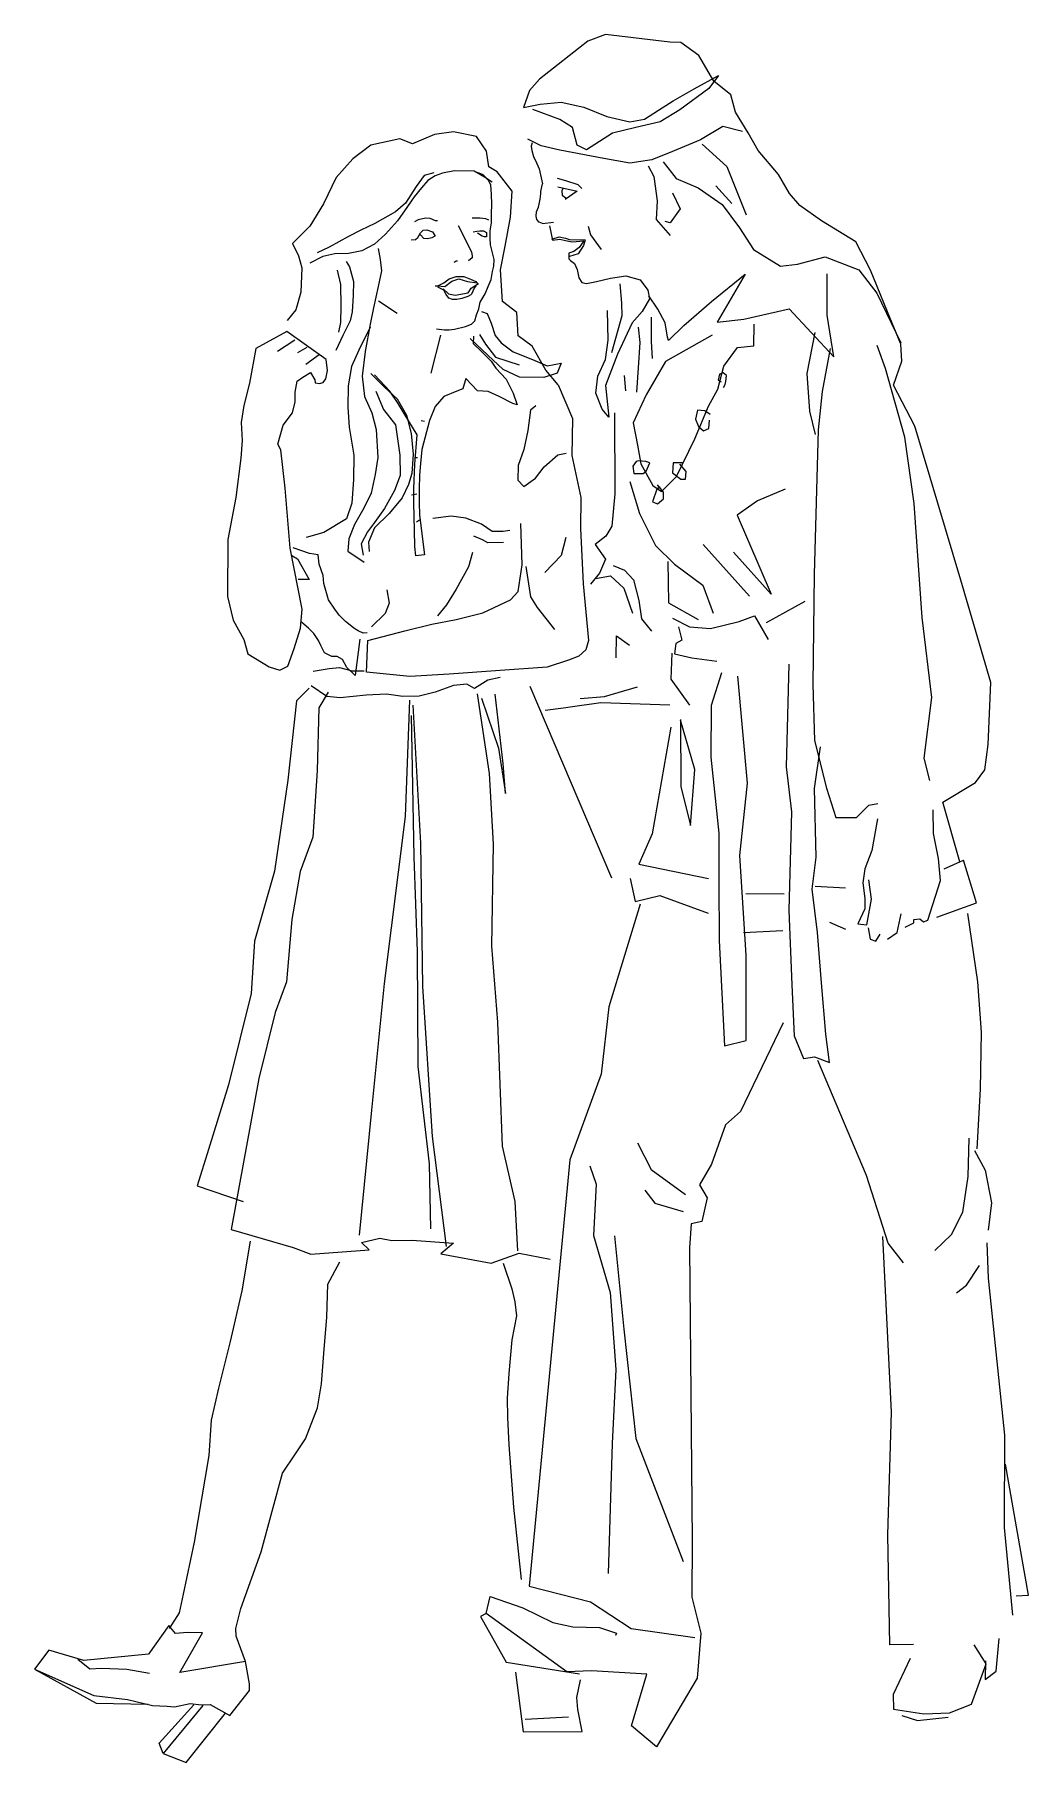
# Model space of a CAD drawing. Extents: x -0.54 to 0.44, y -0.03 to 1.66.
import ezdxf

# ---------------------------------------------------------------- set-up
doc = ezdxf.new("R2010")
doc.units = 0
doc.header["$MEASUREMENT"] = 0
doc.layers.get('0').update_dxf_attribs({"linetype": 'CONTINUOUS'})

msp = doc.modelspace()

# ---------------------------------------------------------------- linework, layer by layer
for p, q in [((0.0229, 1.6618), (0.0056, 1.6554)), ((0.0858, 1.6542), (0.0229, 1.6618)), ((0.0056, 1.6554), (-0.042, 1.6181)), ((0.0965, 1.654), (0.0858, 1.6542)), ((0.1141, 1.6413), (0.0965, 1.654)), ((0.1287, 1.616), (0.1141, 1.6413)), ((-0.042, 1.6181), (-0.0517, 1.6069)), ((0.0891, 1.597), (0.1095, 1.6086)), ((0.1238, 1.6089), (0.0954, 1.5879)), ((0.1095, 1.6086), (0.1335, 1.6218)), ((0.1335, 1.6218), (0.1238, 1.6089)), ((0.1456, 1.6026), (0.1287, 1.616)), ((-0.0517, 1.6069), (-0.0574, 1.5903)), ((-0.0574, 1.5903), (-0.0412, 1.5936)), ((-0.0412, 1.5936), (-0.0205, 1.5957)), ((-0.0205, 1.5957), (0.0015, 1.5906)), ((0.0015, 1.5906), (0.024, 1.5814)), ((0.0747, 1.5878), (0.0891, 1.597)), ((0.1501, 1.5859), (0.1456, 1.6026)), ((-0.0219, 1.5786), (-0.0484, 1.5885)), ((-0.0095, 1.5706), (-0.0219, 1.5786)), ((0.024, 1.5814), (0.0465, 1.5763)), ((0.0465, 1.5763), (0.0608, 1.579)), ((0.0762, 1.5763), (0.0524, 1.5708)), ((0.0608, 1.579), (0.0747, 1.5878)), ((0.0954, 1.5879), (0.0762, 1.5763)), ((0.1624, 1.5655), (0.1501, 1.5859)), ((-0.1785, 1.5596), (-0.2071, 1.5534)), ((-0.1662, 1.5547), (-0.1785, 1.5596)), ((-0.1446, 1.5638), (-0.1662, 1.5547)), ((-0.1261, 1.5664), (-0.1446, 1.5638)), ((-0.1035, 1.562), (-0.1261, 1.5664)), ((-0.0937, 1.5476), (-0.1035, 1.562)), ((-0.0402, 1.5528), (-0.0532, 1.5592)), ((-0.005, 1.5533), (-0.0095, 1.5706)), ((0.0297, 1.5652), (0.004, 1.5489)), ((0.0524, 1.5708), (0.0297, 1.5652)), ((0.1159, 1.5586), (0.0884, 1.5471)), ((0.1375, 1.5718), (0.1159, 1.5586)), ((0.1569, 1.5668), (0.1375, 1.5718)), ((0.1721, 1.5482), (0.1624, 1.5655)), ((-0.2247, 1.5401), (-0.2409, 1.5218)), ((-0.2071, 1.5534), (-0.2247, 1.5401)), ((-0.0916, 1.5321), (-0.0937, 1.5476)), ((-0.0492, 1.5556), (-0.0501, 1.5524)), ((-0.0501, 1.5524), (-0.0495, 1.5483)), ((-0.0495, 1.5483), (-0.0479, 1.5423)), ((-0.0479, 1.5423), (-0.0448, 1.536)), ((-0.0218, 1.5486), (-0.0402, 1.5528)), ((0.021, 1.5404), (-0.0218, 1.5486)), ((0.004, 1.5489), (-0.005, 1.5533)), ((0.0466, 1.5359), (0.021, 1.5404)), ((0.0884, 1.5471), (0.068, 1.5391)), ((0.1175, 1.5543), (0.1416, 1.5325)), ((0.192, 1.5246), (0.1721, 1.5482)), ((-0.1548, 1.5236), (-0.1626, 1.513)), ((-0.1452, 1.5263), (-0.1548, 1.5236)), ((-0.1441, 1.5234), (-0.1513, 1.5187)), ((-0.1369, 1.5262), (-0.1441, 1.5234)), ((-0.125, 1.5284), (-0.1369, 1.5262)), ((-0.1059, 1.5281), (-0.125, 1.5284)), ((-0.0958, 1.522), (-0.1059, 1.5281)), ((-0.097, 1.5244), (-0.1024, 1.5268)), ((-0.0918, 1.519), (-0.097, 1.5244)), ((-0.0834, 1.5272), (-0.0916, 1.5321)), ((-0.0687, 1.5085), (-0.0834, 1.5272)), ((-0.0448, 1.536), (-0.0422, 1.5303)), ((-0.0422, 1.5303), (-0.0388, 1.5155)), ((0.068, 1.5391), (0.0466, 1.5359)), ((0.0644, 1.5332), (0.0701, 1.5229)), ((0.0701, 1.5229), (0.0733, 1.4991)), ((0.0792, 1.5371), (0.092, 1.5209)), ((0.1416, 1.5325), (0.1604, 1.4853)), ((0.203, 1.5061), (0.192, 1.5246)), ((-0.2409, 1.5218), (-0.2532, 1.4959)), ((-0.1626, 1.513), (-0.173, 1.4965)), ((-0.1573, 1.5117), (-0.1646, 1.5028)), ((-0.1513, 1.5187), (-0.1573, 1.5117)), ((-0.0883, 1.5171), (-0.0958, 1.522)), ((-0.0895, 1.5147), (-0.0918, 1.519)), ((-0.089, 1.5052), (-0.0895, 1.5147)), ((-0.0703, 1.483), (-0.0687, 1.5085)), ((-0.0407, 1.5058), (-0.0404, 1.5082)), ((-0.0404, 1.5082), (-0.0388, 1.5155)), ((-0.0247, 1.521), (-0.0165, 1.5188)), ((-0.0239, 1.5127), (-0.0051, 1.5083)), ((-0.0191, 1.5111), (-0.02, 1.5086)), ((-0.02, 1.5086), (-0.0198, 1.5044)), ((-0.0051, 1.5083), (-0.0169, 1.5002)), ((-0.0165, 1.5188), (-0.0045, 1.5151)), ((-0.0045, 1.5151), (-0.0003, 1.5111)), ((0.0882, 1.5067), (0.0958, 1.4911)), ((0.092, 1.5209), (0.1133, 1.5116)), ((0.1133, 1.5116), (0.1368, 1.4952)), ((0.1306, 1.5137), (0.1463, 1.4963)), ((0.2129, 1.4945), (0.203, 1.5061)), ((-0.2532, 1.4959), (-0.2666, 1.4742)), ((-0.173, 1.4965), (-0.1827, 1.4883)), ((-0.1712, 1.4934), (-0.1809, 1.4793)), ((-0.1646, 1.5028), (-0.1712, 1.4934)), ((-0.0886, 1.4957), (-0.089, 1.5052)), ((-0.0888, 1.4862), (-0.0886, 1.4957)), ((-0.0447, 1.4882), (-0.043, 1.4926)), ((-0.043, 1.4926), (-0.0423, 1.4957)), ((-0.0423, 1.4957), (-0.0412, 1.5005)), ((-0.0412, 1.5005), (-0.0407, 1.5058)), ((-0.0198, 1.5044), (-0.0162, 1.5018)), ((0.0733, 1.4991), (0.0724, 1.4808)), ((0.0958, 1.4911), (0.0861, 1.4775)), ((0.1368, 1.4952), (0.1538, 1.4724)), ((0.2341, 1.4794), (0.2129, 1.4945)), ((-0.2666, 1.4742), (-0.2835, 1.4571)), ((-0.203, 1.4767), (-0.2167, 1.4703)), ((-0.1827, 1.4883), (-0.203, 1.4767)), ((-0.1809, 1.4793), (-0.1925, 1.4664)), ((-0.1607, 1.4802), (-0.1643, 1.4785)), ((-0.1535, 1.4819), (-0.1607, 1.4802)), ((-0.1488, 1.4818), (-0.1535, 1.4819)), ((-0.1436, 1.4794), (-0.1488, 1.4818)), ((-0.1417, 1.4794), (-0.1436, 1.4794)), ((-0.1215, 1.4748), (-0.1084, 1.4491)), ((-0.1078, 1.4824), (-0.1043, 1.4823)), ((-0.1043, 1.4823), (-0.1, 1.4823)), ((-0.1, 1.4823), (-0.0948, 1.4815)), ((-0.0948, 1.4815), (-0.0917, 1.4803)), ((-0.0902, 1.4696), (-0.0889, 1.4773)), ((-0.0889, 1.4773), (-0.0888, 1.4862)), ((-0.0755, 1.4545), (-0.0703, 1.483)), ((-0.045, 1.484), (-0.0447, 1.4882)), ((-0.0445, 1.4806), (-0.045, 1.484)), ((-0.0421, 1.478), (-0.0445, 1.4806)), ((-0.039, 1.4766), (-0.0421, 1.478)), ((-0.039, 1.4766), (-0.0281, 1.4781)), ((-0.0321, 1.4746), (-0.029, 1.4603)), ((0.0057, 1.474), (0.008, 1.4658)), ((0.0724, 1.4808), (0.0859, 1.4651)), ((0.0861, 1.4775), (0.0813, 1.4788)), ((0.1538, 1.4724), (0.1677, 1.4513)), ((0.2677, 1.4587), (0.2341, 1.4794)), ((-0.2835, 1.4571), (-0.2778, 1.4451)), ((-0.2287, 1.4641), (-0.2479, 1.4537)), ((-0.2167, 1.4703), (-0.2287, 1.4641)), ((-0.2034, 1.4565), (-0.2159, 1.4501)), ((-0.1925, 1.4664), (-0.2034, 1.4565)), ((-0.1676, 1.4607), (-0.1634, 1.4612)), ((-0.1634, 1.4612), (-0.161, 1.463)), ((-0.161, 1.463), (-0.1585, 1.4677)), ((-0.158, 1.4653), (-0.1592, 1.4654)), ((-0.1585, 1.4677), (-0.1556, 1.4701)), ((-0.155, 1.4622), (-0.158, 1.4653)), ((-0.1556, 1.4701), (-0.152, 1.4705)), ((-0.1515, 1.4617), (-0.155, 1.4622)), ((-0.152, 1.4705), (-0.1466, 1.4687)), ((-0.1474, 1.4628), (-0.1515, 1.4617)), ((-0.1443, 1.4645), (-0.1474, 1.4628)), ((-0.1466, 1.4687), (-0.1443, 1.4651)), ((-0.1443, 1.4651), (-0.1443, 1.4645)), ((-0.1069, 1.4686), (-0.1033, 1.4692)), ((-0.1033, 1.4692), (-0.1002, 1.4697)), ((-0.0979, 1.4644), (-0.1026, 1.4674)), ((-0.1002, 1.4697), (-0.0967, 1.4697)), ((-0.0956, 1.4637), (-0.0979, 1.4644)), ((-0.0967, 1.4697), (-0.0938, 1.4679)), ((-0.0939, 1.4637), (-0.0956, 1.4637)), ((-0.0938, 1.4679), (-0.0939, 1.4637)), ((-0.0939, 1.4637), (-0.0939, 1.4637)), ((-0.0903, 1.4619), (-0.0902, 1.4696)), ((-0.0897, 1.456), (-0.0903, 1.4619)), ((-0.0881, 1.4493), (-0.0897, 1.456)), ((-0.0297, 1.4615), (-0.0225, 1.4637)), ((-0.029, 1.4603), (-0.0219, 1.4614)), ((-0.0225, 1.4637), (-0.0164, 1.4625)), ((-0.0219, 1.4614), (-0.0165, 1.4601)), ((-0.0165, 1.4601), (-0.01, 1.4588)), ((-0.0164, 1.4625), (-0.0124, 1.4612)), ((-0.0124, 1.4612), (0.0027, 1.4607)), ((-0.01, 1.4588), (0.0014, 1.4598)), ((0.0013, 1.4553), (-0.0041, 1.4472)), ((0.0014, 1.4598), (-0.003, 1.4534)), ((0.0027, 1.4607), (0.0013, 1.4553)), ((0.008, 1.4658), (0.0184, 1.4512)), ((0.2821, 1.4311), (0.2677, 1.4587)), ((-0.2778, 1.4451), (-0.2744, 1.4332)), ((-0.254, 1.4443), (-0.2667, 1.4378)), ((-0.2479, 1.4537), (-0.2594, 1.4479)), ((-0.2421, 1.447), (-0.254, 1.4443)), ((-0.229, 1.4474), (-0.2421, 1.447)), ((-0.231, 1.4396), (-0.228, 1.4343)), ((-0.2159, 1.4501), (-0.229, 1.4474)), ((-0.1999, 1.4522), (-0.1977, 1.4415)), ((-0.1977, 1.4415), (-0.1966, 1.4303)), ((-0.1245, 1.4392), (-0.1257, 1.4387)), ((-0.1233, 1.4398), (-0.1245, 1.4392)), ((-0.1221, 1.4398), (-0.1233, 1.4398)), ((-0.1078, 1.4432), (-0.1114, 1.4402)), ((-0.1084, 1.4491), (-0.1077, 1.4449)), ((-0.1077, 1.4449), (-0.1078, 1.4432)), ((-0.0864, 1.4416), (-0.0881, 1.4493)), ((-0.0865, 1.435), (-0.0864, 1.4416)), ((-0.0801, 1.4313), (-0.0755, 1.4545)), ((-0.0131, 1.4476), (-0.0132, 1.4422)), ((-0.0132, 1.4422), (-0.0115, 1.4405)), ((-0.0083, 1.4492), (-0.0131, 1.4476)), ((-0.0041, 1.4472), (-0.0125, 1.4443)), ((-0.0115, 1.4405), (-0.0075, 1.4376)), ((-0.003, 1.4534), (-0.0083, 1.4492)), ((0.1677, 1.4513), (0.1941, 1.4349)), ((0.2108, 1.437), (0.2378, 1.4442)), ((0.2378, 1.4442), (0.2708, 1.4313)), ((-0.2744, 1.4332), (-0.2754, 1.4094)), ((-0.2399, 1.431), (-0.2366, 1.4171)), ((-0.228, 1.4343), (-0.2241, 1.42)), ((-0.1966, 1.4303), (-0.1998, 1.4149)), ((-0.1355, 1.4186), (-0.1302, 1.4226)), ((-0.1302, 1.4226), (-0.1235, 1.4249)), ((-0.1278, 1.4202), (-0.1207, 1.4225)), ((-0.1235, 1.4249), (-0.1159, 1.4248)), ((-0.1207, 1.4225), (-0.1124, 1.42)), ((-0.1159, 1.4248), (-0.1093, 1.4223)), ((-0.1093, 1.4223), (-0.1041, 1.4198)), ((-0.0922, 1.4149), (-0.0891, 1.422)), ((-0.0891, 1.422), (-0.0878, 1.4298)), ((-0.0878, 1.4298), (-0.0865, 1.435)), ((-0.0782, 1.4004), (-0.0801, 1.4313)), ((-0.0075, 1.4376), (-0.005, 1.4317)), ((-0.005, 1.4317), (-0.0034, 1.4237)), ((-0.0034, 1.4237), (-0.0005, 1.4189)), ((0.0138, 1.4199), (0.0275, 1.4232)), ((0.0275, 1.4232), (0.0425, 1.4254)), ((0.0425, 1.4254), (0.0567, 1.4216)), ((0.0567, 1.4216), (0.0641, 1.4113)), ((0.1265, 1.4003), (0.1595, 1.4271)), ((0.1595, 1.4271), (0.1321, 1.38)), ((0.1941, 1.4349), (0.2108, 1.437)), ((0.2398, 1.3871), (0.2399, 1.4275)), ((0.2708, 1.4313), (0.2883, 1.4084)), ((0.2987, 1.3904), (0.2821, 1.4311)), ((-0.2754, 1.4094), (-0.2805, 1.3923)), ((-0.2366, 1.4171), (-0.2364, 1.3957)), ((-0.2244, 1.4062), (-0.2251, 1.3903)), ((-0.2241, 1.42), (-0.2244, 1.4062)), ((-0.1998, 1.4149), (-0.2043, 1.394)), ((-0.1439, 1.4157), (-0.1415, 1.4157)), ((-0.1422, 1.4157), (-0.1344, 1.415)), ((-0.1415, 1.4157), (-0.1355, 1.4186)), ((-0.1356, 1.4115), (-0.1415, 1.4145)), ((-0.1363, 1.4127), (-0.1309, 1.4078)), ((-0.1333, 1.4072), (-0.1356, 1.4115)), ((-0.1344, 1.415), (-0.1278, 1.4202)), ((-0.1305, 1.4036), (-0.1333, 1.4072)), ((-0.1309, 1.4078), (-0.1243, 1.4065)), ((-0.1243, 1.4065), (-0.1118, 1.409)), ((-0.1119, 1.4052), (-0.1179, 1.4034)), ((-0.1124, 1.42), (-0.1029, 1.4186)), ((-0.109, 1.4068), (-0.1119, 1.4052)), ((-0.1118, 1.409), (-0.1089, 1.4134)), ((-0.1083, 1.4075), (-0.109, 1.4068)), ((-0.1089, 1.4134), (-0.1017, 1.4181)), ((-0.1059, 1.4134), (-0.1083, 1.4075)), ((-0.1041, 1.4158), (-0.1059, 1.4134)), ((-0.1041, 1.4198), (-0.1022, 1.4174)), ((-0.1001, 1.3996), (-0.0952, 1.4078)), ((-0.0952, 1.4078), (-0.0922, 1.4149)), ((-0.0005, 1.4189), (0.0043, 1.4181)), ((0.0043, 1.4181), (0.0138, 1.4199)), ((0.0369, 1.4176), (0.0385, 1.3986)), ((0.0641, 1.4113), (0.0659, 1.4029)), ((0.0741, 1.3928), (0.0653, 1.406)), ((0.2883, 1.4084), (0.3119, 1.3598)), ((-0.2805, 1.3923), (-0.289, 1.3818)), ((-0.2364, 1.3957), (-0.2367, 1.3798)), ((-0.2251, 1.3903), (-0.2271, 1.3813)), ((-0.2043, 1.394), (-0.2075, 1.3781)), ((-0.1995, 1.4011), (-0.1811, 1.3889)), ((-0.1269, 1.4023), (-0.1305, 1.4036)), ((-0.1227, 1.4023), (-0.1269, 1.4023)), ((-0.1179, 1.4034), (-0.1227, 1.4023)), ((-0.1034, 1.3872), (-0.1014, 1.3931)), ((-0.1014, 1.3931), (-0.1001, 1.3996)), ((-0.0986, 1.3907), (-0.0932, 1.3887)), ((-0.0932, 1.3887), (-0.0892, 1.3792)), ((-0.0641, 1.3895), (-0.0782, 1.4004)), ((-0.0626, 1.3669), (-0.0641, 1.3895)), ((0.0253, 1.3626), (0.0246, 1.3917)), ((0.0385, 1.3986), (0.0388, 1.3862)), ((0.0586, 1.3906), (0.0489, 1.3794)), ((0.0659, 1.4029), (0.0586, 1.3906)), ((0.081, 1.3796), (0.0741, 1.3928)), ((0.0993, 1.3769), (0.1265, 1.4003)), ((0.1583, 1.3831), (0.2025, 1.3931)), ((0.2025, 1.3931), (0.2462, 1.3461)), ((0.3118, 1.3586), (0.2987, 1.3904)), ((-0.2891, 1.3711), (-0.3196, 1.3542)), ((-0.2508, 1.3436), (-0.2891, 1.3711)), ((-0.2367, 1.3798), (-0.2385, 1.3703)), ((-0.2271, 1.3813), (-0.2345, 1.3672)), ((-0.2075, 1.3751), (-0.2186, 1.3527)), ((-0.2075, 1.3781), (-0.2126, 1.3514)), ((-0.1428, 1.3736), (-0.135, 1.3727)), ((-0.135, 1.3727), (-0.1303, 1.3727)), ((-0.1303, 1.3727), (-0.125, 1.3733)), ((-0.125, 1.3733), (-0.1143, 1.376)), ((-0.1143, 1.376), (-0.1083, 1.3783)), ((-0.1083, 1.3783), (-0.1052, 1.3813)), ((-0.1052, 1.3813), (-0.1034, 1.3872)), ((-0.0892, 1.3792), (-0.0852, 1.3672)), ((0.0388, 1.3862), (0.0287, 1.35)), ((0.0489, 1.3794), (0.0346, 1.3487)), ((0.0548, 1.3752), (0.0562, 1.3603)), ((0.0673, 1.3851), (0.0676, 1.3613)), ((0.0836, 1.3653), (0.081, 1.3796)), ((0.0843, 1.3622), (0.0993, 1.3769)), ((0.1321, 1.38), (0.1583, 1.3831)), ((0.1679, 1.3568), (0.1683, 1.3782)), ((0.2462, 1.3461), (0.2398, 1.3871)), ((-0.3196, 1.3542), (-0.3256, 1.3205)), ((-0.2814, 1.3626), (-0.2983, 1.3515)), ((-0.2697, 1.3553), (-0.2787, 1.35)), ((-0.2345, 1.3672), (-0.2412, 1.3525)), ((-0.1387, 1.3675), (-0.1483, 1.3302)), ((-0.0926, 1.3478), (-0.1097, 1.364)), ((-0.1066, 1.3664), (-0.1067, 1.3592)), ((-0.1067, 1.3592), (-0.0985, 1.3515)), ((-0.1006, 1.3681), (-0.0948, 1.3585)), ((-0.0948, 1.3585), (-0.085, 1.3458)), ((-0.0852, 1.3672), (-0.0793, 1.36)), ((-0.0793, 1.36), (-0.0676, 1.351)), ((-0.0492, 1.3566), (-0.0626, 1.3669)), ((-0.0358, 1.3332), (-0.0492, 1.3566)), ((0.0227, 1.3436), (0.0253, 1.3626)), ((0.0562, 1.3603), (0.0546, 1.3353)), ((0.0676, 1.3613), (0.0685, 1.3446)), ((0.1272, 1.3675), (0.0816, 1.3415)), ((0.0843, 1.3622), (0.0836, 1.3653)), ((0.1386, 1.3371), (0.1519, 1.3552)), ((0.1519, 1.3552), (0.1679, 1.3568)), ((0.2276, 1.3701), (0.2198, 1.3298)), ((0.2428, 1.3545), (0.235, 1.3123)), ((0.2967, 1.3346), (0.2887, 1.3573)), ((0.3128, 1.342), (0.3118, 1.3586)), ((-0.2574, 1.348), (-0.2706, 1.3387)), ((-0.2493, 1.3329), (-0.2508, 1.3436)), ((-0.226, 1.3368), (-0.2293, 1.3178)), ((-0.2186, 1.3527), (-0.226, 1.3368)), ((-0.2126, 1.3514), (-0.2154, 1.3271)), ((-0.0985, 1.3515), (-0.0891, 1.3418)), ((-0.0774, 1.3338), (-0.0926, 1.3478)), ((-0.0891, 1.3418), (-0.0845, 1.3351)), ((-0.085, 1.3458), (-0.0618, 1.3383)), ((-0.0676, 1.351), (-0.0487, 1.3435)), ((-0.0487, 1.3435), (-0.0345, 1.3374)), ((-0.0345, 1.3374), (-0.0207, 1.3401)), ((-0.0207, 1.3401), (-0.0246, 1.3301)), ((0.0153, 1.3271), (0.0227, 1.3436)), ((0.0346, 1.3487), (0.0229, 1.318)), ((0.0816, 1.3415), (0.0626, 1.309)), ((0.1328, 1.3146), (0.1386, 1.3371)), ((0.3048, 1.3183), (0.3128, 1.342)), ((-0.3256, 1.3205), (-0.3312, 1.2985)), ((-0.281, 1.3115), (-0.2792, 1.3222)), ((-0.2792, 1.3222), (-0.2737, 1.3262)), ((-0.2737, 1.3262), (-0.266, 1.3308)), ((-0.266, 1.3308), (-0.2618, 1.3236)), ((-0.2618, 1.3236), (-0.2614, 1.3207)), ((-0.2614, 1.3207), (-0.2571, 1.32)), ((-0.2571, 1.32), (-0.2535, 1.3211)), ((-0.2535, 1.3211), (-0.2511, 1.3246)), ((-0.2511, 1.3246), (-0.2493, 1.3329)), ((-0.2154, 1.3271), (-0.2133, 1.3074)), ((-0.207, 1.3299), (-0.1937, 1.3166)), ((-0.1883, 1.3124), (-0.2035, 1.3286)), ((-0.1139, 1.3249), (-0.1169, 1.3149)), ((-0.1027, 1.3128), (-0.1139, 1.3249)), ((-0.0845, 1.3351), (-0.0746, 1.3242)), ((-0.0615, 1.3264), (-0.0774, 1.3338)), ((-0.0746, 1.3242), (-0.0677, 1.3105)), ((-0.0377, 1.326), (-0.0615, 1.3264)), ((-0.0246, 1.3301), (-0.0377, 1.326)), ((-0.0236, 1.3187), (-0.0358, 1.3332)), ((0.0133, 1.3105), (0.0153, 1.3271)), ((0.0409, 1.3279), (0.0424, 1.3129)), ((0.0546, 1.3353), (0.0531, 1.3116)), ((0.1342, 1.3293), (0.1329, 1.3234)), ((0.1329, 1.3234), (0.136, 1.3216)), ((0.1378, 1.3304), (0.1342, 1.3293)), ((0.1413, 1.328), (0.1378, 1.3304)), ((0.14, 1.3192), (0.1407, 1.3221)), ((0.1407, 1.3221), (0.1413, 1.328)), ((0.2198, 1.3298), (0.2223, 1.2929)), ((0.3159, 1.2675), (0.2967, 1.3346)), ((-0.2812, 1.302), (-0.281, 1.3115)), ((-0.2293, 1.3178), (-0.2296, 1.2969)), ((-0.2133, 1.3074), (-0.2059, 1.2913)), ((-0.202, 1.3126), (-0.1945, 1.2947)), ((-0.1937, 1.3166), (-0.1813, 1.3052)), ((-0.1801, 1.3004), (-0.1883, 1.3124)), ((-0.1813, 1.3052), (-0.172, 1.2889)), ((-0.1355, 1.3074), (-0.144, 1.2975)), ((-0.1229, 1.3126), (-0.1355, 1.3074)), ((-0.1169, 1.3149), (-0.1229, 1.3126)), ((-0.092, 1.3121), (-0.1027, 1.3128)), ((-0.0814, 1.3072), (-0.092, 1.3121)), ((-0.0679, 1.3004), (-0.0814, 1.3072)), ((-0.0677, 1.3105), (-0.0636, 1.2991)), ((-0.0236, 1.3187), (-0.0097, 1.2859)), ((0.0195, 1.2949), (0.0133, 1.3105)), ((0.0229, 1.318), (0.026, 1.287)), ((0.0626, 1.309), (0.0497, 1.2814)), ((0.1237, 1.298), (0.1328, 1.3146)), ((0.1383, 1.3162), (0.14, 1.3192)), ((0.235, 1.3123), (0.2309, 1.2748)), ((0.3255, 1.2783), (0.3048, 1.3183)), ((-0.3312, 1.2985), (-0.3338, 1.2819)), ((-0.2929, 1.2794), (-0.2837, 1.2913)), ((-0.2837, 1.2913), (-0.2812, 1.302)), ((-0.2296, 1.2969), (-0.2281, 1.2772)), ((-0.2059, 1.2913), (-0.2019, 1.2751)), ((-0.1945, 1.2947), (-0.1829, 1.2796)), ((-0.1744, 1.2908), (-0.1801, 1.3004)), ((-0.1616, 1.2697), (-0.1744, 1.2908)), ((-0.172, 1.2889), (-0.1675, 1.271)), ((-0.144, 1.2975), (-0.1495, 1.2838)), ((-0.0636, 1.2991), (-0.0679, 1.3004)), ((-0.0506, 1.2941), (-0.0533, 1.274)), ((-0.0453, 1.2983), (-0.0506, 1.2941)), ((0.026, 1.287), (0.0195, 1.2949)), ((0.0314, 1.2912), (0.032, 1.212)), ((0.1101, 1.266), (0.1237, 1.298)), ((0.1129, 1.294), (0.1109, 1.2852)), ((0.1201, 1.2933), (0.1129, 1.294)), ((0.1253, 1.2897), (0.1201, 1.2933)), ((0.2223, 1.2929), (0.2279, 1.2701)), ((-0.3338, 1.2819), (-0.3329, 1.2641)), ((-0.298, 1.2605), (-0.2929, 1.2794)), ((-0.2281, 1.2772), (-0.2237, 1.2498)), ((-0.2019, 1.2751), (-0.2, 1.2477)), ((-0.1829, 1.2796), (-0.1786, 1.2498)), ((-0.1675, 1.271), (-0.1655, 1.2508)), ((-0.1639, 1.2412), (-0.1616, 1.2697)), ((-0.1578, 1.2839), (-0.1543, 1.2832)), ((-0.1495, 1.2838), (-0.1571, 1.2554)), ((-0.0533, 1.274), (-0.0572, 1.2555)), ((-0.0097, 1.2859), (-0.0102, 1.2495)), ((0.0497, 1.2814), (0.0541, 1.2597)), ((0.1109, 1.2852), (0.1139, 1.2778)), ((0.1139, 1.2778), (0.1186, 1.2737)), ((0.1186, 1.2737), (0.1239, 1.276)), ((0.1239, 1.276), (0.1247, 1.2843)), ((0.2309, 1.2748), (0.227, 1.1329)), ((0.3707, 1.1276), (0.3255, 1.2783)), ((-0.3329, 1.2641), (-0.3344, 1.2468)), ((-0.295, 1.2552), (-0.298, 1.2605)), ((-0.2908, 1.2175), (-0.295, 1.2552)), ((-0.1571, 1.2554), (-0.1585, 1.2416)), ((-0.0572, 1.2555), (-0.0629, 1.2396)), ((0.0541, 1.2597), (0.0574, 1.2413)), ((0.0922, 1.2289), (0.1101, 1.266)), ((0.325, 1.2027), (0.3159, 1.2675)), ((-0.3344, 1.2468), (-0.3392, 1.2083)), ((-0.2237, 1.2498), (-0.2241, 1.226)), ((-0.2, 1.2477), (-0.2026, 1.2311)), ((-0.1786, 1.2498), (-0.1784, 1.2301)), ((-0.1655, 1.2508), (-0.167, 1.2318)), ((-0.1648, 1.2168), (-0.1639, 1.2412)), ((-0.1643, 1.2477), (-0.1614, 1.2476)), ((-0.1585, 1.2416), (-0.1593, 1.2304)), ((-0.0629, 1.2396), (-0.0631, 1.2254)), ((-0.0457, 1.2275), (-0.0372, 1.2386)), ((-0.0372, 1.2386), (-0.024, 1.2502)), ((-0.024, 1.2502), (-0.0156, 1.252)), ((-0.0102, 1.2495), (-0.0014, 1.2083)), ((0.0527, 1.2438), (0.0496, 1.2391)), ((0.0496, 1.2391), (0.0506, 1.2319)), ((0.0551, 1.2443), (0.0527, 1.2438)), ((0.0622, 1.2436), (0.0551, 1.2443)), ((0.0574, 1.2413), (0.069, 1.2203)), ((0.0663, 1.2424), (0.0622, 1.2436)), ((0.0626, 1.2341), (0.0663, 1.2424)), ((0.0889, 1.2425), (0.0882, 1.2325)), ((0.0979, 1.2424), (0.0889, 1.2425)), ((0.1018, 1.234), (0.0955, 1.2412)), ((-0.2241, 1.226), (-0.2257, 1.2029)), ((-0.2026, 1.2311), (-0.2065, 1.2127)), ((-0.1784, 1.2301), (-0.1839, 1.2154)), ((-0.1702, 1.2211), (-0.1763, 1.2081)), ((-0.167, 1.2318), (-0.1702, 1.2211)), ((-0.1593, 1.2304), (-0.1595, 1.2167)), ((-0.0631, 1.2254), (-0.0572, 1.2193)), ((-0.0572, 1.2193), (-0.0457, 1.2275)), ((0.0465, 1.2242), (0.056, 1.1926)), ((0.0506, 1.2319), (0.0596, 1.2318)), ((0.0596, 1.2318), (0.0626, 1.2341)), ((0.069, 1.2203), (0.0777, 1.2142)), ((0.0761, 1.2184), (0.073, 1.2166)), ((0.0796, 1.2136), (0.0737, 1.2209)), ((0.0777, 1.2142), (0.0922, 1.2289)), ((0.0882, 1.2325), (0.0964, 1.2265)), ((0.0964, 1.2265), (0.1012, 1.2264)), ((0.1012, 1.2264), (0.1018, 1.234)), ((-0.3392, 1.2083), (-0.347, 1.1673)), ((-0.2858, 1.1587), (-0.2908, 1.2175)), ((-0.2257, 1.2029), (-0.2307, 1.1876)), ((-0.2065, 1.2127), (-0.2139, 1.198)), ((-0.1839, 1.2154), (-0.1936, 1.1977)), ((-0.1763, 1.2081), (-0.189, 1.1929)), ((-0.1673, 1.2109), (-0.162, 1.212)), ((-0.165, 1.2032), (-0.1648, 1.2168)), ((-0.1642, 1.1763), (-0.165, 1.2032)), ((-0.1595, 1.2167), (-0.1597, 1.2036)), ((-0.1597, 1.2036), (-0.1593, 1.1912)), ((-0.0014, 1.2083), (-0.0018, 1.178)), ((0.032, 1.212), (0.0291, 1.1804)), ((0.073, 1.2166), (0.0687, 1.2043)), ((0.0687, 1.2043), (0.0735, 1.2023)), ((0.0735, 1.2023), (0.0795, 1.207)), ((0.0795, 1.207), (0.0796, 1.2136)), ((0.1715, 1.2051), (0.1518, 1.1911)), ((0.1985, 1.2165), (0.1715, 1.2051)), ((0.3328, 1.0908), (0.325, 1.2027)), ((-0.2307, 1.1876), (-0.253, 1.1741)), ((-0.2139, 1.198), (-0.2231, 1.182)), ((-0.1936, 1.1977), (-0.2034, 1.1841)), ((-0.189, 1.1929), (-0.2034, 1.1788)), ((-0.1624, 1.1846), (-0.1593, 1.1864)), ((-0.1593, 1.1912), (-0.1546, 1.1524)), ((-0.1284, 1.19), (-0.1462, 1.1879)), ((-0.1141, 1.1881), (-0.1284, 1.19)), ((-0.0988, 1.1824), (-0.1141, 1.1881)), ((0.056, 1.1926), (0.0716, 1.1614)), ((0.1518, 1.1911), (0.185, 1.1138)), ((-0.253, 1.1741), (-0.2702, 1.1692)), ((-0.2286, 1.1678), (-0.2295, 1.1559)), ((-0.2231, 1.182), (-0.2286, 1.1678)), ((-0.2101, 1.1747), (-0.2163, 1.1629)), ((-0.2034, 1.1841), (-0.2101, 1.1747)), ((-0.2034, 1.1788), (-0.2091, 1.1646)), ((-0.164, 1.1604), (-0.1642, 1.1763)), ((-0.0978, 1.167), (-0.1061, 1.1707)), ((-0.0882, 1.1751), (-0.0988, 1.1824)), ((-0.0775, 1.175), (-0.0882, 1.1751)), ((-0.071, 1.1761), (-0.0775, 1.175)), ((-0.0589, 1.1426), (-0.0602, 1.183)), ((-0.0162, 1.1693), (-0.0208, 1.1515)), ((-0.0018, 1.178), (0.0009, 1.1238)), ((0.023, 1.1705), (0.0127, 1.1624)), ((0.0291, 1.1804), (0.023, 1.1705)), ((-0.347, 1.1673), (-0.3472, 1.1114)), ((-0.2743, 1.0991), (-0.2858, 1.1587)), ((-0.2844, 1.1516), (-0.2788, 1.1484)), ((-0.2669, 1.1536), (-0.2829, 1.1592)), ((-0.2586, 1.1523), (-0.2669, 1.1536)), ((-0.2575, 1.1433), (-0.2586, 1.1523)), ((-0.2295, 1.1559), (-0.2135, 1.145)), ((-0.2163, 1.1629), (-0.2146, 1.1521)), ((-0.2091, 1.1646), (-0.2086, 1.1556)), ((-0.1629, 1.1513), (-0.164, 1.1604)), ((-0.1546, 1.1524), (-0.1629, 1.1513)), ((-0.1075, 1.1547), (-0.1113, 1.1405)), ((-0.0926, 1.164), (-0.0978, 1.167)), ((-0.0771, 1.1643), (-0.0926, 1.164)), ((-0.0208, 1.1515), (-0.0365, 1.1351)), ((0.0127, 1.1624), (0.0227, 1.1479)), ((0.0716, 1.1614), (0.0904, 1.1433)), ((0.1185, 1.1624), (0.1636, 1.1118)), ((0.185, 1.1138), (0.1481, 1.1548)), ((-0.2788, 1.1484), (-0.2673, 1.128)), ((-0.2536, 1.132), (-0.2575, 1.1433)), ((-0.1113, 1.1405), (-0.1235, 1.1186)), ((-0.0629, 1.1165), (-0.0589, 1.1426)), ((-0.0554, 1.1408), (-0.0506, 1.111)), ((0.017, 1.1343), (0.008, 1.1237)), ((0.0227, 1.1479), (0.017, 1.1343)), ((0.0302, 1.1419), (0.0415, 1.1374)), ((0.0415, 1.1374), (0.0502, 1.1278)), ((0.0838, 1.1458), (0.0843, 1.1054)), ((0.0904, 1.1433), (0.1179, 1.1227)), ((-0.2673, 1.128), (-0.278, 1.1282)), ((-0.2531, 1.1242), (-0.2536, 1.132)), ((-0.2485, 1.1082), (-0.2531, 1.1242)), ((-0.1913, 1.118), (-0.1891, 1.1049)), ((-0.1235, 1.1186), (-0.1328, 1.1033)), ((0.0009, 1.1238), (0.006, 1.0685)), ((0.0129, 1.1291), (0.0277, 1.1317)), ((0.0277, 1.1317), (0.0406, 1.1196)), ((0.0406, 1.1196), (0.0492, 1.0952)), ((0.0502, 1.1278), (0.0553, 1.1075)), ((0.1179, 1.1227), (0.1282, 1.0952)), ((0.227, 1.1329), (0.2258, 1.0252)), ((0.4001, 1.0272), (0.3707, 1.1276)), ((-0.3472, 1.1114), (-0.3416, 1.0882)), ((-0.2422, 1.0991), (-0.2485, 1.1082)), ((-0.1891, 1.1049), (-0.1929, 1.0947)), ((-0.1328, 1.1033), (-0.1418, 1.0927)), ((-0.0972, 1.0956), (-0.0702, 1.1083)), ((-0.0702, 1.1083), (-0.0629, 1.1165)), ((-0.0506, 1.111), (-0.0441, 1.1007)), ((-0.0441, 1.1007), (-0.0273, 1.0791)), ((0.0553, 1.1075), (0.0579, 1.0896)), ((0.0843, 1.1054), (0.1133, 1.0888)), ((0.1804, 1.086), (0.2182, 1.1068)), ((-0.3416, 1.0882), (-0.3312, 1.0695)), ((-0.2758, 1.0806), (-0.2743, 1.0991)), ((-0.2745, 1.086), (-0.2753, 1.0874)), ((-0.268, 1.0804), (-0.2745, 1.086)), ((-0.2381, 1.0931), (-0.2422, 1.0991)), ((-0.2317, 1.087), (-0.2381, 1.0931)), ((-0.2287, 1.0846), (-0.2317, 1.087)), ((-0.2235, 1.0804), (-0.2287, 1.0846)), ((-0.1929, 1.0947), (-0.2062, 1.0819)), ((-0.1736, 1.0778), (-0.1473, 1.0845)), ((-0.1473, 1.0845), (-0.1235, 1.0889)), ((-0.1235, 1.0889), (-0.0972, 1.0956)), ((0.0579, 1.0896), (0.0679, 1.0776)), ((0.0884, 1.0903), (0.1049, 1.0818)), ((0.1256, 1.0803), (0.1537, 1.0869)), ((0.1537, 1.0869), (0.1686, 1.0927)), ((0.1686, 1.0927), (0.182, 1.0693)), ((0.3423, 1.0127), (0.3328, 1.0908)), ((-0.3312, 1.0695), (-0.3273, 1.0552)), ((-0.2821, 1.0605), (-0.2758, 1.0806)), ((-0.2628, 1.0751), (-0.268, 1.0804)), ((-0.2582, 1.0684), (-0.2628, 1.0751)), ((-0.2559, 1.0636), (-0.2582, 1.0684)), ((-0.2193, 1.078), (-0.2235, 1.0804)), ((-0.2177, 1.0696), (-0.2224, 1.034)), ((-0.2146, 1.0755), (-0.2193, 1.078)), ((-0.2105, 1.076), (-0.2146, 1.0755)), ((-0.2111, 1.0374), (-0.2099, 1.0683)), ((-0.2099, 1.0683), (-0.1736, 1.0778)), ((0.006, 1.0685), (0.0034, 1.0591)), ((0.0331, 1.0515), (0.0334, 1.0729)), ((0.0334, 1.0729), (0.0463, 1.0637)), ((0.0975, 1.0688), (0.0915, 1.0653)), ((0.0942, 1.0819), (0.0975, 1.0688)), ((0.1049, 1.0818), (0.1256, 1.0803)), ((-0.3273, 1.0552), (-0.3066, 1.0425)), ((-0.2883, 1.0434), (-0.2821, 1.0605)), ((-0.2524, 1.0564), (-0.2559, 1.0636)), ((-0.2453, 1.0527), (-0.2524, 1.0564)), ((-0.2399, 1.0527), (-0.2453, 1.0527)), ((-0.2347, 1.0497), (-0.2399, 1.0527)), ((-0.2306, 1.0418), (-0.2347, 1.0497)), ((-0.0134, 1.0491), (-0.0344, 1.0423)), ((-0.0033, 1.0532), (-0.0134, 1.0491)), ((0.0034, 1.0591), (-0.0033, 1.0532)), ((0.0878, 1.0559), (0.0867, 1.0304)), ((0.0915, 1.0653), (0.0902, 1.0553)), ((0.0902, 1.0553), (0.1073, 1.0515)), ((0.1073, 1.0515), (0.1317, 1.0481)), ((-0.3066, 1.0425), (-0.296, 1.0393)), ((-0.296, 1.0393), (-0.2883, 1.0434)), ((-0.2634, 1.0382), (-0.2479, 1.0409)), ((-0.2479, 1.0409), (-0.2377, 1.0419)), ((-0.2377, 1.0419), (-0.2253, 1.0388)), ((-0.2224, 1.034), (-0.2306, 1.0418)), ((-0.2253, 1.0388), (-0.2135, 1.0387)), ((-0.1689, 1.0332), (-0.2111, 1.0374)), ((-0.1303, 1.0355), (-0.1689, 1.0332)), ((-0.0803, 1.039), (-0.1303, 1.0355)), ((-0.0804, 1.0323), (-0.0923, 1.0296)), ((-0.0344, 1.0423), (-0.0803, 1.039)), ((0.1363, 1.0368), (0.1263, 1.0048)), ((0.1619, 0.9287), (0.1522, 1.0335)), ((0.2023, 1.0453), (0.1996, 0.9447)), ((-0.2672, 1.0217), (-0.2798, 1.0093)), ((-0.25, 1.0136), (-0.2653, 1.024)), ((-0.2488, 1.0178), (-0.258, 1.0025)), ((-0.1917, 1.0157), (-0.2114, 1.0148)), ((-0.1758, 1.0136), (-0.1917, 1.0157)), ((-0.1441, 1.0179), (-0.1596, 1.014)), ((-0.1262, 1.0242), (-0.1441, 1.0179)), ((-0.1131, 1.0257), (-0.1262, 1.0242)), ((-0.1055, 1.0215), (-0.1131, 1.0257)), ((-0.0923, 1.0296), (-0.1055, 1.0215)), ((-0.0907, 0.9381), (-0.1025, 1.016)), ((-0.0774, 0.9479), (-0.0854, 1.0158)), ((-0.0513, 1.0236), (0.0285, 0.8361)), ((0.0218, 1.0136), (0.054, 1.0231)), ((0.0867, 1.0304), (0.1049, 1.0052)), ((0.2258, 1.0252), (0.2273, 0.9705)), ((0.3975, 0.9666), (0.4001, 1.0272)), ((-0.2798, 1.0093), (-0.2882, 0.9315)), ((-0.258, 1.0025), (-0.2595, 0.9412)), ((-0.237, 1.0122), (-0.25, 1.0136)), ((-0.2114, 1.0148), (-0.237, 1.0122)), ((-0.1596, 1.014), (-0.1758, 1.0136)), ((-0.1692, 1.0099), (-0.1734, 0.8959)), ((-0.1657, 1.0051), (-0.1583, 0.87)), ((-0.0985, 1.0119), (-0.082, 0.9629)), ((-0.0362, 1.0002), (-0.0183, 1.0023)), ((-0.0183, 1.0023), (-0.0117, 1.0034)), ((-0.0117, 1.0034), (0.0181, 1.0077)), ((-0.0021, 1.0116), (0.0218, 1.0136)), ((0.0181, 1.0077), (0.0858, 1.0055)), ((0.1263, 1.0048), (0.126, 0.9542)), ((0.3347, 0.9533), (0.3423, 1.0127)), ((-0.1645, 0.8565), (-0.1671, 0.9951)), ((0.0867, 0.9834), (0.0684, 0.879)), ((0.0963, 0.991), (0.0965, 0.9254)), ((0.1103, 0.942), (0.0963, 0.9903)), ((0.2273, 0.9705), (0.2391, 0.9239)), ((0.394, 0.9417), (0.3975, 0.9666)), ((-0.082, 0.9629), (-0.075, 0.9186)), ((-0.075, 0.9186), (-0.0774, 0.9479)), ((0.126, 0.9542), (0.1307, 0.9078)), ((0.2273, 0.9234), (0.2332, 0.9644)), ((0.3403, 0.9313), (0.3347, 0.9533)), ((-0.2882, 0.9315), (-0.3014, 0.8425)), ((-0.2595, 0.9412), (-0.2636, 0.8759)), ((-0.087, 0.8689), (-0.0907, 0.9381)), ((0.1059, 0.8873), (0.1103, 0.942)), ((0.1996, 0.9447), (0.2048, 0.9007)), ((0.385, 0.9294), (0.394, 0.9417)), ((0.0965, 0.9254), (0.1059, 0.8873)), ((0.1542, 0.858), (0.1619, 0.9287)), ((0.2291, 0.8563), (0.2273, 0.9234)), ((0.2391, 0.9239), (0.2482, 0.8952)), ((0.3531, 0.9102), (0.385, 0.9294)), ((0.1307, 0.9078), (0.1338, 0.8797)), ((0.2048, 0.9007), (0.2021, 0.8044)), ((0.2684, 0.8949), (0.2805, 0.9071)), ((0.2805, 0.9071), (0.2894, 0.9089)), ((0.3438, 0.8795), (0.3435, 0.9026)), ((0.3695, 0.8517), (0.3531, 0.9102)), ((-0.1734, 0.8959), (-0.1938, 0.7326)), ((0.2482, 0.8952), (0.2684, 0.8949)), ((0.2891, 0.8939), (0.2834, 0.8626)), ((-0.2636, 0.8759), (-0.276, 0.8421)), ((-0.1583, 0.87), (-0.1564, 0.7296)), ((-0.0886, 0.769), (-0.087, 0.8689)), ((0.0684, 0.879), (0.0554, 0.8495)), ((0.1338, 0.8797), (0.1336, 0.8321)), ((0.3487, 0.8549), (0.3438, 0.8795)), ((-0.1612, 0.7637), (-0.1645, 0.8565)), ((0.0554, 0.8495), (0.1236, 0.8353)), ((0.1605, 0.7604), (0.1542, 0.858)), ((0.225, 0.8248), (0.2291, 0.8563)), ((0.2834, 0.8626), (0.2765, 0.8448)), ((0.3507, 0.8335), (0.3487, 0.8549)), ((0.3544, 0.8448), (0.3731, 0.8534)), ((0.386, 0.8115), (0.3731, 0.8534)), ((-0.3014, 0.8425), (-0.321, 0.7738)), ((-0.276, 0.8421), (-0.2843, 0.7953)), ((0.0468, 0.8353), (0.0519, 0.8127)), ((0.1336, 0.8321), (0.1339, 0.7745)), ((0.2765, 0.8448), (0.2746, 0.8311)), ((0.2746, 0.8311), (0.2767, 0.8156)), ((0.2831, 0.815), (0.2806, 0.8341)), ((0.3382, 0.7944), (0.3507, 0.8335)), ((0.0519, 0.8127), (0.0758, 0.8188)), ((0.0758, 0.8188), (0.1231, 0.8014)), ((0.1602, 0.8205), (0.1976, 0.8204)), ((0.2303, 0.7825), (0.225, 0.8248)), ((0.2281, 0.8278), (0.2578, 0.8261)), ((0.2767, 0.8156), (0.2765, 0.8056)), ((0.2787, 0.7901), (0.2831, 0.815)), ((-0.2843, 0.7953), (-0.2895, 0.7341)), ((0.0566, 0.8102), (0.0259, 0.7096)), ((0.2021, 0.8044), (0.2052, 0.7311)), ((0.2765, 0.8056), (0.2697, 0.7908)), ((0.3083, 0.7825), (0.3121, 0.8008)), ((0.3246, 0.7953), (0.3306, 0.7958)), ((0.3246, 0.7918), (0.3246, 0.7953)), ((0.3306, 0.7958), (0.3341, 0.7928)), ((0.3472, 0.7974), (0.386, 0.8115)), ((0.3872, 0.7342), (0.3775, 0.801)), ((0.1578, 0.7825), (0.1965, 0.7843)), ((0.2343, 0.733), (0.2303, 0.7825)), ((0.2419, 0.7924), (0.2577, 0.7857)), ((0.2697, 0.7908), (0.2787, 0.7901)), ((0.2798, 0.787), (0.282, 0.7758)), ((0.2873, 0.7738), (0.2916, 0.7809)), ((0.2987, 0.776), (0.3083, 0.7825)), ((0.316, 0.7877), (0.3246, 0.7918)), ((0.3341, 0.7928), (0.3382, 0.7944)), ((-0.321, 0.7738), (-0.3242, 0.7227)), ((-0.1606, 0.6512), (-0.1612, 0.7637)), ((-0.0826, 0.6947), (-0.0886, 0.769)), ((0.1339, 0.7745), (0.1394, 0.6715)), ((0.282, 0.7758), (0.2873, 0.7738)), ((0.1604, 0.6766), (0.1605, 0.7604)), ((-0.2895, 0.7341), (-0.3007, 0.704)), ((-0.1938, 0.7326), (-0.2064, 0.6086)), ((-0.1564, 0.7296), (-0.1468, 0.5826)), ((0.2052, 0.7311), (0.2073, 0.6812)), ((0.2383, 0.683), (0.2343, 0.733)), ((0.3907, 0.6849), (0.3872, 0.7342)), ((-0.3242, 0.7227), (-0.3463, 0.6334)), ((-0.3007, 0.704), (-0.3165, 0.6394)), ((-0.078, 0.5732), (-0.0826, 0.6947)), ((0.0259, 0.7096), (0.0184, 0.6437)), ((0.1968, 0.6939), (0.155, 0.6071)), ((0.2073, 0.6812), (0.2165, 0.6591)), ((0.2421, 0.6551), (0.2383, 0.683)), ((0.3898, 0.629), (0.3907, 0.6849)), ((0.1394, 0.6715), (0.1604, 0.6766)), ((0.2165, 0.6591), (0.2272, 0.6606)), ((0.2272, 0.6606), (0.2421, 0.6551)), ((-0.1496, 0.5559), (-0.1606, 0.6512)), ((0.0184, 0.6437), (-0.0122, 0.5597)), ((0.2784, 0.5445), (0.2307, 0.657)), ((-0.3463, 0.6334), (-0.3658, 0.57)), ((-0.3165, 0.6394), (-0.3438, 0.4917)), ((0.3865, 0.5707), (0.3898, 0.629)), ((-0.2064, 0.6086), (-0.2185, 0.4862)), ((0.1401, 0.5942), (0.1264, 0.5557)), ((0.155, 0.6071), (0.1401, 0.5942)), ((-0.1468, 0.5826), (-0.1331, 0.4748)), ((0.0542, 0.5765), (0.0674, 0.5502)), ((0.3778, 0.5434), (0.3789, 0.581)), ((-0.3658, 0.57), (-0.3771, 0.5345)), ((-0.0658, 0.5189), (-0.078, 0.5732)), ((-0.0122, 0.5597), (-0.052, 0.1423)), ((0.3841, 0.569), (0.3945, 0.5498)), ((-0.1483, 0.4922), (-0.1496, 0.5559)), ((0.0075, 0.554), (0.0136, 0.5361)), ((0.0674, 0.5502), (0.101, 0.5259)), ((0.1264, 0.5557), (0.1147, 0.5352)), ((0.2993, 0.4781), (0.2784, 0.5445)), ((0.3725, 0.5085), (0.3778, 0.5434)), ((0.3945, 0.5498), (0.4005, 0.5176)), ((-0.3771, 0.5345), (-0.3321, 0.5189)), ((0.0136, 0.5361), (0.0111, 0.4856)), ((0.0611, 0.53), (0.0711, 0.5173)), ((0.1147, 0.5352), (0.1223, 0.5225)), ((-0.063, 0.4707), (-0.0658, 0.5189)), ((0.0711, 0.5173), (0.0988, 0.5092)), ((0.1223, 0.5225), (0.1172, 0.4994)), ((0.3614, 0.4866), (0.3725, 0.5085)), ((0.4005, 0.5176), (0.3972, 0.4908)), ((-0.3438, 0.4917), (-0.2829, 0.4741)), ((0.1065, 0.4972), (0.1049, 0.4735)), ((0.1172, 0.4994), (0.1065, 0.4972)), ((-0.3328, 0.4316), (-0.3249, 0.4802)), ((-0.2829, 0.4741), (-0.2657, 0.4674)), ((-0.2162, 0.479), (-0.1983, 0.483)), ((-0.2085, 0.4717), (-0.2162, 0.479)), ((-0.1983, 0.483), (-0.1865, 0.4809)), ((-0.1865, 0.4809), (-0.1668, 0.4813)), ((-0.1668, 0.4813), (-0.1259, 0.4783)), ((-0.1259, 0.4783), (-0.1384, 0.4678)), ((0.0111, 0.4856), (0.0274, 0.43)), ((0.0314, 0.4853), (0.0406, 0.3941)), ((0.3027, 0.3128), (0.2941, 0.4848)), ((0.3146, 0.4588), (0.2993, 0.4781)), ((0.345, 0.4709), (0.3614, 0.4866)), ((0.3976, 0.4439), (0.3963, 0.4784)), ((-0.2657, 0.4674), (-0.2085, 0.4717)), ((-0.249, 0.4379), (-0.2373, 0.4598)), ((-0.1384, 0.4678), (-0.0893, 0.4587)), ((-0.0893, 0.4587), (-0.0618, 0.4683)), ((-0.0774, 0.4585), (-0.0688, 0.4334)), ((-0.0618, 0.4683), (-0.0315, 0.4625)), ((0.1049, 0.4735), (0.1076, 0.1867)), ((0.3761, 0.4371), (0.3888, 0.4565)), ((0.4136, 0.2903), (0.3976, 0.4439)), ((-0.3443, 0.3818), (-0.3328, 0.4316)), ((-0.25, 0.4058), (-0.249, 0.4379)), ((-0.0688, 0.4334), (-0.0661, 0.4208)), ((0.0274, 0.43), (0.0329, 0.3545)), ((0.3665, 0.4295), (0.3761, 0.4371)), ((-0.0645, 0.4072), (-0.0691, 0.3834)), ((-0.0661, 0.4208), (-0.0645, 0.4072)), ((-0.2529, 0.3702), (-0.25, 0.4058)), ((0.0406, 0.3941), (0.0525, 0.2869)), ((-0.3557, 0.3361), (-0.3443, 0.3818)), ((-0.0691, 0.3834), (-0.072, 0.3507)), ((-0.2553, 0.3405), (-0.2529, 0.3702)), ((-0.2592, 0.3168), (-0.2553, 0.3405)), ((-0.072, 0.3507), (-0.0736, 0.3264)), ((0.0329, 0.3545), (0.0294, 0.282)), ((-0.3628, 0.3048), (-0.3557, 0.3361)), ((-0.0736, 0.3264), (-0.0732, 0.3074)), ((-0.3651, 0.2703), (-0.3628, 0.3048)), ((-0.2709, 0.2867), (-0.2592, 0.3168)), ((-0.0732, 0.3074), (-0.0719, 0.2806)), ((0.2991, 0.1927), (0.3027, 0.3128)), ((0.4133, 0.1998), (0.4136, 0.2903)), ((-0.2935, 0.2531), (-0.2806, 0.2719)), ((-0.2806, 0.2719), (-0.2709, 0.2867)), ((-0.0719, 0.2806), (-0.0674, 0.2198)), ((0.0294, 0.282), (0.0255, 0.1547)), ((0.0525, 0.2869), (0.0989, 0.1666)), ((-0.3795, 0.1855), (-0.3651, 0.2703)), ((0.4368, 0.1335), (0.4143, 0.2618)), ((-0.3036, 0.2157), (-0.2935, 0.2531)), ((-0.3142, 0.1761), (-0.3036, 0.2157)), ((-0.0674, 0.2198), (-0.0597, 0.1489)), ((0.1076, 0.1867), (0.1072, 0.1315)), ((0.301, 0.085), (0.2991, 0.1927)), ((0.4215, 0.114), (0.4133, 0.1998)), ((-0.3905, 0.1345), (-0.3795, 0.1855)), ((-0.3341, 0.1206), (-0.3142, 0.1761)), ((-0.052, 0.1423), (0.0079, 0.1271)), ((-0.3943, 0.1161), (-0.3905, 0.1345)), ((-0.3392, 0.1009), (-0.3341, 0.1206)), ((-0.094, 0.1156), (-0.0902, 0.1322)), ((-0.0902, 0.1322), (-0.0582, 0.121)), ((-0.0582, 0.121), (-0.0287, 0.1068)), ((0.0079, 0.1271), (0.0479, 0.1008)), ((0.1072, 0.1315), (0.1162, 0.0962)), ((0.4249, 0.133), (0.4368, 0.1335)), ((-0.4047, 0.1038), (-0.4247, 0.0756)), ((-0.3982, 0.0959), (-0.4047, 0.1038)), ((-0.4041, 0.1008), (-0.3943, 0.1161)), ((-0.094, 0.1156), (-0.0995, 0.1126)), ((-0.0995, 0.1126), (-0.0745, 0.0678)), ((-0.0152, 0.0585), (-0.094, 0.1156)), ((-0.0287, 0.1068), (-0.0091, 0.1024)), ((-0.0091, 0.1024), (0.017, 0.102)), ((0.017, 0.102), (0.0336, 0.0963)), ((-0.3863, 0.0969), (-0.3982, 0.0959)), ((-0.394, 0.0578), (-0.3718, 0.0967)), ((-0.3718, 0.0967), (-0.3863, 0.0969)), ((-0.3388, 0.0933), (-0.3392, 0.1009)), ((-0.3297, 0.0687), (-0.3388, 0.0933)), ((0.0336, 0.0963), (0.0324, 0.0939)), ((0.0324, 0.0939), (0.0324, 0.0939)), ((0.0479, 0.1008), (0.1102, 0.0922)), ((0.1162, 0.0962), (0.1126, 0.0523)), ((0.3242, 0.0853), (0.301, 0.085)), ((0.3953, 0.0664), (0.3837, 0.0849)), ((0.4052, 0.0591), (0.4081, 0.0911)), ((-0.5221, 0.0795), (-0.5362, 0.0612)), ((-0.4878, 0.0694), (-0.5221, 0.0795)), ((-0.4937, 0.0707), (-0.482, 0.0615)), ((-0.4247, 0.0756), (-0.4878, 0.0694)), ((-0.3297, 0.0687), (-0.394, 0.0578)), ((-0.3258, 0.0467), (-0.3297, 0.0687)), ((-0.0745, 0.0678), (-0.0027, 0.0564)), ((0.321, 0.0716), (0.3043, 0.0362)), ((0.3947, 0.0693), (0.3944, 0.0509)), ((-0.5362, 0.0612), (-0.476, 0.0276)), ((-0.5362, 0.0612), (-0.4783, 0.0353)), ((-0.482, 0.0615), (-0.4707, 0.062)), ((-0.4707, 0.062), (-0.4458, 0.061)), ((-0.4458, 0.061), (-0.4238, 0.0571)), ((-0.0652, 0.0581), (-0.0578, -0.0003)), ((0.0092, 0.0593), (-0.0152, 0.0585)), ((0.0632, 0.0561), (0.0092, 0.0593)), ((0.0482, 0.0057), (0.0632, 0.0561)), ((0.1126, 0.0523), (0.0728, -0.0149)), ((0.3809, 0.0267), (0.3953, 0.0664)), ((0.3944, 0.0509), (0.4052, 0.0591)), ((-0.4783, 0.0353), (-0.4451, 0.0312)), ((-0.3449, 0.0157), (-0.3259, 0.0401)), ((-0.3259, 0.0401), (-0.3258, 0.0467)), ((-0.0054, 0.0334), (-0.0016, 0.0505)), ((0.3043, 0.0362), (0.3047, 0.0219)), ((-0.476, 0.0276), (-0.4249, 0.0268)), ((-0.4451, 0.0312), (-0.4207, 0.0256)), ((-0.4207, 0.0256), (-0.4064, 0.0247)), ((-0.4141, -0.0114), (-0.3803, 0.0261)), ((-0.3713, 0.0253), (-0.4102, -0.0216)), ((-0.4064, 0.0247), (-0.3993, 0.0241)), ((-0.3993, 0.0241), (-0.3838, 0.0274)), ((-0.3876, -0.0303), (-0.3492, 0.0181)), ((-0.3838, 0.0274), (-0.3731, 0.026)), ((-0.3731, 0.026), (-0.3641, 0.0264)), ((-0.3641, 0.0264), (-0.3449, 0.0157)), ((-0.0044, 0.0215), (-0.0054, 0.0334)), ((0, 0), (-0.0044, 0.0215)), ((0.3047, 0.0219), (0.3344, 0.0174)), ((0.3344, 0.0174), (0.3594, 0.0182)), ((0.3594, 0.0182), (0.3809, 0.0267)), ((-0.0578, -0.0003), (0, 0)), ((-0.0559, 0.0121), (-0.0135, 0.0145)), ((0.0728, -0.0149), (0.0482, 0.0057)), ((0.313, 0.0158), (0.3283, 0.0108)), ((0.3283, 0.0108), (0.3581, 0.0139)), ((-0.4102, -0.0216), (-0.4141, -0.0114)), ((-0.4102, -0.0216), (-0.3876, -0.0303))]:
    msp.add_line(p, q)

doc.saveas('drawing.dxf')
